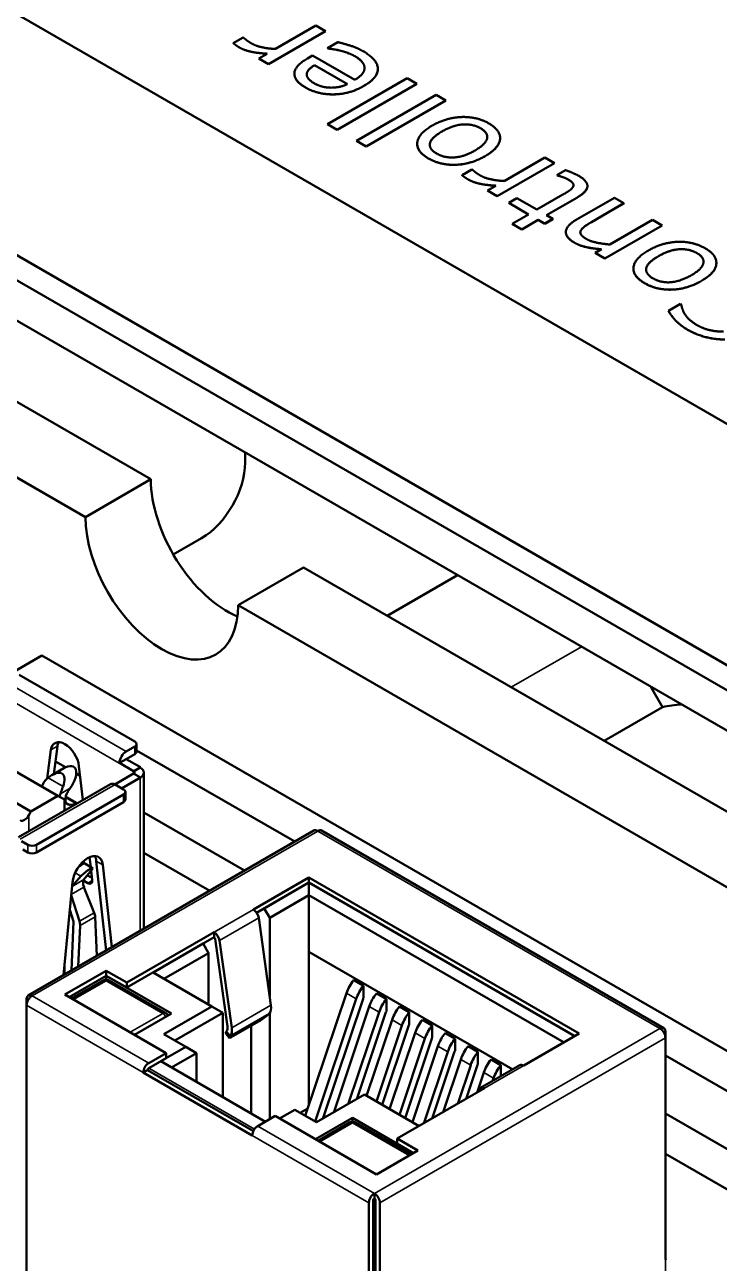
# Model space of a CAD drawing. Header units: millimetres. Extents: x 3100 to 5091, y 868 to 1900.
# Drawn here: x 3967.34 to 3989.86, y 1631.9 to 1672.08 of the extents above; entities that cross this region are included whole.
import ezdxf

# ---------------------------------------------------------------- set-up
doc = ezdxf.new("R2010")
doc.units = ezdxf.units.MM
doc.header["$LTSCALE"] = 1.8
doc.layers.add('외형선(ISO)', color=7, linetype='Continuous', lineweight=50)
doc.layers.add('좁은 외형선(ISO)', color=7, linetype='Continuous', lineweight=35)

msp = doc.modelspace()

# ---------------------------------------------------------------- linework, layer by layer
at = {"layer": '외형선(ISO)'}
for p, q in [((4018.319, 1642.848), (3956.094, 1678.774)), ((3947.902, 1674.861), (4011.541, 1638.118)), ((3949.316, 1674.861), (4011.541, 1638.935)), ((4011.541, 1638.935), (3949.316, 1674.861)), ((4010.41, 1637.465), (3949.033, 1672.901)), ((3976.786, 1672.058), (3975.469, 1671.298)), ((3977.099, 1671.877), (3976.786, 1672.058)), ((3974.425, 1671.672), (3974.103, 1671.487)), ((3974.441, 1671.663), (3974.425, 1671.672)), ((3975.243, 1670.805), (3977.099, 1671.877)), ((3977.099, 1671.876), (3975.243, 1670.805)), ((3977.099, 1671.876), (3977.099, 1671.877)), ((3977.495, 1671.518), (3977.154, 1671.321)), ((3974.103, 1671.486), (3974.103, 1671.487)), ((3975.204, 1671.145), (3974.93, 1670.986)), ((3977.154, 1671.321), (3977.17, 1671.312)), ((3977.154, 1671.32), (3977.154, 1671.321)), ((3977.17, 1671.311), (3977.154, 1671.32)), ((3977.17, 1671.311), (3977.17, 1671.312)), ((3974.93, 1670.986), (3975.243, 1670.805)), ((3974.93, 1670.985), (3974.93, 1670.986)), ((3975.243, 1670.805), (3974.93, 1670.985)), ((3975.243, 1670.805), (3975.243, 1670.805)), ((3976.675, 1671.086), (3976.506, 1670.988)), ((3978.045, 1670.296), (3976.675, 1671.086)), ((3976.742, 1670.773), (3977.807, 1670.158)), ((3976.742, 1670.772), (3976.742, 1670.773)), ((3977.806, 1670.158), (3976.742, 1670.772)), ((3976.086, 1670.491), (3976.086, 1670.492)), ((3979.746, 1670.349), (3977.16, 1668.856)), ((3978.358, 1670.7), (3978.358, 1670.7)), ((3978.792, 1670.648), (3978.792, 1670.649)), ((3980.059, 1670.168), (3979.746, 1670.349)), ((3980.059, 1670.168), (3977.473, 1668.675)), ((3977.473, 1668.675), (3980.059, 1670.168)), ((3980.059, 1670.168), (3980.059, 1670.168)), ((3980.682, 1669.809), (3978.096, 1668.316)), ((3980.995, 1669.628), (3978.409, 1668.135)), ((3978.409, 1668.135), (3980.995, 1669.628)), ((3980.995, 1669.628), (3980.682, 1669.809)), ((3980.995, 1669.628), (3980.995, 1669.628)), ((3977.16, 1668.856), (3977.473, 1668.675)), ((3977.16, 1668.855), (3977.16, 1668.856)), ((3977.473, 1668.675), (3977.16, 1668.855)), ((3977.473, 1668.675), (3977.473, 1668.675)), ((3978.096, 1668.316), (3978.409, 1668.135)), ((3978.096, 1668.315), (3978.096, 1668.316)), ((3978.409, 1668.135), (3978.096, 1668.315)), ((3982.756, 1668.41), (3982.756, 1668.41)), ((3978.409, 1668.135), (3978.409, 1668.135)), ((3980.067, 1668.221), (3980.067, 1668.221)), ((3982.661, 1666.522), (3984.518, 1667.594)), ((3984.518, 1667.593), (3982.661, 1666.521)), ((3984.205, 1667.775), (3982.888, 1667.014)), ((3984.518, 1667.594), (3984.205, 1667.775)), ((3984.518, 1667.593), (3984.518, 1667.594)), ((3981.843, 1667.389), (3981.522, 1667.203)), ((3981.522, 1667.203), (3981.522, 1667.203)), ((3981.859, 1667.38), (3981.843, 1667.389)), ((3984.88, 1667.367), (3984.599, 1667.205)), ((3984.599, 1667.205), (3984.615, 1667.195)), ((3984.599, 1667.204), (3984.599, 1667.205)), ((3984.615, 1667.194), (3984.599, 1667.204)), ((3984.615, 1667.194), (3984.615, 1667.195)), ((3982.623, 1666.862), (3982.348, 1666.703)), ((3982.348, 1666.703), (3982.661, 1666.522)), ((3982.348, 1666.702), (3982.348, 1666.703)), ((3982.661, 1666.521), (3982.348, 1666.702)), ((3985.588, 1666.848), (3985.588, 1666.848)), ((3982.661, 1666.521), (3982.661, 1666.522)), ((3983.302, 1666.456), (3983.039, 1666.304)), ((3983.039, 1666.304), (3983.682, 1665.933)), ((3983.039, 1666.303), (3983.039, 1666.304)), ((3983.681, 1665.933), (3983.039, 1666.303)), ((3983.944, 1666.085), (3983.302, 1666.456)), ((3984.791, 1666.574), (3983.944, 1666.085)), ((3984.257, 1665.904), (3985.245, 1666.474)), ((3985.245, 1666.474), (3984.258, 1665.904)), ((3986.462, 1666.472), (3985.255, 1665.776)), ((3985.716, 1665.68), (3986.775, 1666.291)), ((3986.775, 1666.29), (3985.716, 1665.679)), ((3986.775, 1666.291), (3986.462, 1666.472)), ((3986.775, 1666.29), (3986.775, 1666.291)), ((3983.682, 1665.933), (3983.148, 1665.625)), ((3984.468, 1665.783), (3984.257, 1665.904)), ((3983.148, 1665.625), (3983.461, 1665.444)), ((3983.148, 1665.624), (3983.148, 1665.625)), ((3983.461, 1665.444), (3983.148, 1665.624)), ((3983.995, 1665.752), (3983.461, 1665.444)), ((3983.461, 1665.444), (3983.995, 1665.752)), ((3984.205, 1665.63), (3983.995, 1665.752)), ((3983.995, 1665.752), (3984.205, 1665.631)), ((3983.995, 1665.752), (3983.995, 1665.752)), ((3984.205, 1665.631), (3984.468, 1665.783)), ((3984.468, 1665.782), (3984.205, 1665.63)), ((3984.205, 1665.63), (3984.205, 1665.631)), ((3984.468, 1665.782), (3984.468, 1665.783)), ((3986.157, 1664.504), (3988.013, 1665.576)), ((3988.013, 1665.575), (3986.157, 1664.503)), ((3987.7, 1665.757), (3986.312, 1664.956)), ((3988.013, 1665.576), (3987.7, 1665.757)), ((3988.013, 1665.575), (3988.013, 1665.576)), ((3983.461, 1665.444), (3983.461, 1665.444)), ((3984.889, 1665.355), (3984.889, 1665.355)), ((3985.369, 1665.399), (3985.369, 1665.4)), ((3986.049, 1664.804), (3985.843, 1664.685)), ((3985.843, 1664.685), (3986.157, 1664.504)), ((3985.843, 1664.684), (3985.843, 1664.685)), ((3986.157, 1664.503), (3985.843, 1664.684)), ((3986.157, 1664.503), (3986.157, 1664.504)), ((3989.771, 1664.36), (3989.771, 1664.361)), ((3987.082, 1664.171), (3987.082, 1664.172)), ((3988.609, 1663.025), (3988.219, 1662.8)), ((3988.219, 1662.799), (3988.219, 1662.8)), ((3988.633, 1663.011), (3988.609, 1663.025)), ((3966.128, 1660.399), (3971.431, 1657.337)), ((3969.31, 1656.112), (3964.007, 1659.174)), ((3974.489, 1658.204), (3974.489, 1657.878)), ((3969.31, 1656.112), (3971.431, 1657.337)), ((3972.157, 1654.898), (3973.075, 1655.428)), ((3974.26, 1653.255), (3976.381, 1654.479)), ((3976.381, 1654.479), (4002.261, 1639.537)), ((3979.099, 1652.91), (3981.378, 1654.227)), ((4000.14, 1638.313), (3974.26, 1653.255)), ((3968.419, 1647.065), (3960.57, 1651.597)), ((3967.896, 1651.622), (3966.984, 1651.095)), ((3997.311, 1634.638), (3967.896, 1651.622)), ((3959.693, 1651.091), (3967.542, 1646.559)), ((3970.908, 1648.829), (3967.161, 1650.992)), ((3988.028, 1649.947), (3987.647, 1650.607)), ((3986.13, 1648.851), (3988.028, 1649.947)), ((3968.281, 1647.774), (3968.402, 1648.678)), ((3970.632, 1648.507), (3970.908, 1648.666)), ((3970.967, 1648.747), (3970.967, 1648.503)), ((3968.066, 1647.627), (3968.19, 1648.555)), ((3970.413, 1648.135), (3970.632, 1648.262)), ((3970.632, 1648.262), (3970.908, 1648.421)), ((3970.632, 1648.262), (3971.092, 1647.996)), ((3976.096, 1645.581), (3970.967, 1648.542)), ((3968.605, 1647.961), (3968.224, 1647.741)), ((3968.336, 1648.183), (3968.666, 1647.993)), ((3969.1, 1648.03), (3969.228, 1646.935)), ((3970.413, 1648.135), (3970.873, 1647.87)), ((3971.092, 1647.996), (3970.873, 1647.87)), ((3971.085, 1647.984), (3970.873, 1647.862)), ((3971.202, 1647.821), (3971.202, 1642.756)), ((3967.14, 1645.729), (3970.117, 1647.448)), ((3969.013, 1647.792), (3969.136, 1647.721)), ((3970.873, 1647.788), (3970.265, 1647.437)), ((3970.547, 1647.274), (3970.272, 1647.433)), ((3971.092, 1647.662), (3970.484, 1647.31)), ((3970.873, 1647.788), (3971.092, 1647.662)), ((3967.542, 1646.559), (3968.419, 1647.065)), ((3967.719, 1645.477), (3970.547, 1647.11)), ((3968.631, 1646.943), (3968.419, 1647.065)), ((3968.667, 1647.043), (3969.041, 1646.827)), ((3968.813, 1647.312), (3968.743, 1647.213)), ((3970.606, 1647.192), (3970.606, 1646.947)), ((3967.719, 1645.232), (3970.547, 1646.865)), ((3968.631, 1646.943), (3968.631, 1646.591)), ((3968.808, 1646.778), (3968.993, 1646.8)), ((3967.542, 1646.559), (3967.471, 1646.437)), ((3971.202, 1646.528), (3974.469, 1644.642)), ((3967.453, 1640.591), (3976.716, 1645.939)), ((3976.966, 1645.939), (3988.067, 1639.529)), ((3967.233, 1645.595), (3967.436, 1645.477)), ((3967.279, 1645.323), (3967.436, 1645.232)), ((3969.443, 1645.08), (3969.48, 1644.761)), ((3973.338, 1643.989), (3971.202, 1645.222)), ((3969.262, 1644.963), (3969.266, 1644.871)), ((3969.518, 1644.664), (3969.262, 1644.349)), ((3969.289, 1644.871), (3969.543, 1644.725)), ((3969.495, 1644.636), (3969.529, 1644.341)), ((3969.978, 1642.049), (3969.66, 1644.951)), ((3970.165, 1642.157), (3969.872, 1644.828)), ((3968.889, 1644.261), (3968.597, 1641.251)), ((3968.877, 1644.134), (3969.163, 1644.459)), ((3969.389, 1644.235), (3969.245, 1644.319)), ((3969.522, 1644.404), (3969.375, 1644.488)), ((3976.558, 1644.416), (3974.755, 1643.375)), ((3976.558, 1644.253), (3974.861, 1643.273)), ((3975.108, 1643.416), (3976.558, 1644.253)), ((3985.326, 1639.354), (3976.558, 1644.416)), ((3976.558, 1644.416), (3976.558, 1644.253)), ((3985.185, 1639.272), (3976.558, 1644.253)), ((3976.558, 1644.253), (3985.185, 1639.272)), ((3976.558, 1643.844), (3976.558, 1644.253)), ((3969.116, 1642.997), (3968.848, 1643.841)), ((3969.262, 1644.106), (3969.596, 1643.274)), ((3976.558, 1643.844), (3975.285, 1643.11)), ((3984.831, 1639.068), (3976.558, 1643.844)), ((3976.558, 1643.844), (3976.558, 1642.007)), ((3975.285, 1643.11), (3975.108, 1643.416)), ((3968.922, 1642.989), (3968.802, 1643.369)), ((3968.855, 1641.4), (3968.923, 1642.985)), ((3969.626, 1643.146), (3969.684, 1641.879)), ((3974.929, 1643.106), (3975.327, 1640.271)), ((3975.285, 1640.567), (3975.285, 1643.11)), ((3969.078, 1641.529), (3969.135, 1642.862)), ((3973.482, 1642.64), (3970.653, 1641.007)), ((3973.482, 1642.477), (3973.482, 1642.64)), ((3973.482, 1642.477), (3970.653, 1640.844)), ((3971.502, 1641.334), (3973.128, 1642.273)), ((3973.128, 1642.273), (3973.305, 1641.966)), ((3973.517, 1642.423), (3973.915, 1639.588)), ((3973.656, 1642.371), (3974.054, 1639.536)), ((3973.305, 1641.966), (3971.856, 1641.13)), ((3973.305, 1641.966), (3973.305, 1640.293)), ((3976.558, 1642.007), (3976.558, 1637.04)), ((3983.167, 1638.192), (3976.558, 1642.007)), ((3976.558, 1642.007), (3983.167, 1638.192)), ((3968.631, 1641.607), (3968.631, 1641.271)), ((3968.638, 1640.619), (3969.982, 1641.395)), ((3969.982, 1641.395), (3970.653, 1641.007)), ((3969.982, 1641.395), (3969.982, 1641.232)), ((3968.78, 1640.538), (3969.982, 1641.232)), ((3969.982, 1641.232), (3968.78, 1640.538)), ((3968.862, 1640.49), (3969.882, 1641.078)), ((3969.982, 1641.232), (3970.653, 1640.844)), ((3972.103, 1640.007), (3969.982, 1641.232)), ((3969.982, 1641.105), (3969.982, 1641.232)), ((3970.082, 1641.078), (3971.92, 1640.017)), ((3970.653, 1641.007), (3970.653, 1640.844)), ((3973.411, 1640.231), (3971.502, 1641.334)), ((3978.326, 1640.903), (3978.007, 1641.086)), ((3971.926, 1638.721), (3968.638, 1640.619)), ((3977.772, 1640.661), (3976.439, 1636.687)), ((3978.326, 1640.516), (3978.326, 1640.903)), ((3979.068, 1640.474), (3978.75, 1640.658)), ((3967.401, 1640.272), (3967.401, 1640.476)), ((3967.401, 1640.272), (3967.401, 1631.512)), ((3971.856, 1639.333), (3973.411, 1640.231)), ((3973.765, 1640.027), (3973.411, 1640.231)), ((3978.09, 1640.478), (3976.758, 1636.503)), ((3978.313, 1640.483), (3977.009, 1636.593)), ((3978.515, 1640.233), (3977.363, 1636.797)), ((3979.068, 1640.088), (3979.068, 1640.474)), ((3979.811, 1640.045), (3979.492, 1640.229)), ((3970.901, 1639.313), (3972.103, 1640.007)), ((3973.765, 1640.027), (3972.209, 1639.129)), ((3973.765, 1640.027), (3973.765, 1637.292)), ((3975.285, 1636.578), (3975.285, 1640.021)), ((3978.833, 1640.049), (3977.834, 1637.069)), ((3979.056, 1640.054), (3978.108, 1637.228)), ((3979.257, 1639.804), (3978.429, 1637.334)), ((3979.811, 1639.659), (3979.811, 1640.045)), ((3980.553, 1639.617), (3980.235, 1639.8)), ((3973.856, 1639.381), (3973.972, 1639.221)), ((3974.094, 1639.266), (3974.942, 1639.756)), ((3974.684, 1636.761), (3974.684, 1639.607)), ((3979.575, 1639.62), (3978.747, 1637.151)), ((3979.798, 1639.625), (3978.933, 1637.044)), ((3979.999, 1639.375), (3979.171, 1636.906)), ((3980.553, 1639.23), (3980.553, 1639.617)), ((3980.977, 1639.372), (3981.295, 1639.188)), ((3988.119, 1639.211), (3988.119, 1639.415)), ((3972.563, 1638.925), (3971.856, 1639.333)), ((3980.318, 1639.192), (3979.49, 1636.722)), ((3980.541, 1639.197), (3979.675, 1636.615)), ((3981.295, 1639.188), (3981.295, 1638.802)), ((3983.523, 1638.313), (3985.326, 1639.354)), ((3988.119, 1632.026), (3988.119, 1639.211)), ((3971.926, 1638.721), (3971.361, 1638.394)), ((3971.749, 1638.456), (3972.563, 1638.925)), ((3971.926, 1638.721), (3971.926, 1638.558)), ((3972.916, 1638.721), (3972.103, 1638.251)), ((3972.563, 1638.925), (3972.916, 1638.721)), ((3972.916, 1638.721), (3972.916, 1637.782)), ((3979.914, 1636.477), (3980.742, 1638.947)), ((3980.282, 1636.441), (3981.06, 1638.763)), ((3980.556, 1636.6), (3981.283, 1638.768)), ((3981.72, 1638.943), (3982.038, 1638.759)), ((3982.038, 1638.759), (3982.038, 1638.373)), ((3996.18, 1633.985), (3988.119, 1638.639)), ((3971.325, 1638.17), (3971.184, 1638.088)), ((3971.325, 1638.17), (3974.755, 1636.19)), ((3971.926, 1638.558), (3971.361, 1638.231)), ((3975.144, 1636.496), (3971.749, 1638.456)), ((3980.91, 1636.804), (3981.484, 1638.518)), ((3981.381, 1637.076), (3981.803, 1638.334)), ((3981.655, 1637.234), (3982.026, 1638.339)), ((3982.125, 1637.59), (3983.398, 1638.325)), ((3982.462, 1638.514), (3982.78, 1638.331)), ((3982.78, 1638.331), (3982.78, 1637.969)), ((3971.184, 1638.088), (3974.719, 1636.047)), ((3982.009, 1637.438), (3982.227, 1638.089)), ((3982.515, 1637.815), (3982.545, 1637.906)), ((3978.361, 1637.374), (3976.805, 1636.476)), ((3980.129, 1636.353), (3978.361, 1637.374)), ((3979.422, 1635.945), (3982.25, 1637.578)), ((3982.07, 1637.474), (3982.076, 1637.51)), ((3974.896, 1636.353), (3975.462, 1636.68)), ((3975.462, 1636.68), (3978.75, 1634.781)), ((3976.098, 1636.884), (3975.603, 1636.598)), ((3976.805, 1636.476), (3976.098, 1636.884)), ((3976.275, 1636.782), (3976.518, 1636.922)), ((3976.77, 1635.924), (3977.972, 1636.618)), ((3977.035, 1636.67), (3977.088, 1636.639)), ((3977.972, 1636.618), (3979.952, 1635.475)), ((3977.972, 1636.492), (3977.972, 1636.618)), ((3988.119, 1636.761), (4009.544, 1624.391)), ((3976.853, 1635.877), (3977.872, 1636.465)), ((3978.072, 1636.465), (3979.869, 1635.427)), ((3979.422, 1635.945), (3979.422, 1635.782)), ((3980.093, 1635.557), (3979.422, 1635.945)), ((3979.952, 1635.475), (3979.422, 1635.782)), ((3978.75, 1634.781), (3980.093, 1635.557)), ((3994.241, 1631.921), (3988.119, 1635.455)), ((3978.679, 1634.006), (3978.679, 1634.169)), ((3978.502, 1633.863), (3978.502, 1625.102)), ((3978.644, 1633.944), (3978.644, 1625.184)), ((3978.714, 1633.944), (3978.714, 1625.167)), ((3978.856, 1633.863), (3978.856, 1625.085))]:
    msp.add_line(p, q, dxfattribs=at)
for centre, start, end in [((3969.982, 1640.905), 60, 120), ((3971.82, 1639.844), 30, 60), ((3977.972, 1636.292), 60, 120)]:
    msp.add_arc(centre, 0.2, start, end, dxfattribs=at)
for centre, major_axis, ratio, start_param, end_param in [((3973.075, 1657.061), (-1, -1.732), 0.57735, 0.785398, 2.356194), ((3973.906, 1655.909), (1.75, -3.031), 0.57735, 3.927277, 5.632048), ((3971.785, 1654.684), (1.75, -3.031), 0.57735, 3.927277, 7.068298), ((3995.826, 1631.822), (-10, 17.321), 0.57735, 6.030961, 6.08183), ((3968.645, 1648.217), (-0.325, 0.563), 0.57735, 4.069961, 6.925613), ((3968.857, 1648.339), (-0.325, 0.563), 0.57735, 0.332447, 0.642428), ((3970.767, 1648.747), (0.2, 0), 0.57735, 5.497787, 7.068583), ((3970.632, 1648.253), (-0.155, -0.268), 0.57735, 3.926991, 5.465523), ((3970.767, 1648.503), (0.2, 0), 0.57735, 5.497787, 6.283185), ((3968.125, 1647.222), (-0.44, -0.558), 0.455911, 2.170957, 4.243757), ((3968.506, 1647.442), (-0.44, -0.558), 0.455911, 1.693463, 3.992755), ((3971.092, 1647.988), (-0.155, -0.268), 0.57735, 5.465523, 5.497787), ((3970.802, 1647.821), (0.1, 0), 0.57735, 5.597955, 7.068583), ((3971.092, 1647.988), (0.005, 0.00866), 0.57735, 0.785398, 2.356194), ((3970.802, 1647.821), (0.4, 0), 0.57735, 5.52279, 7.068583), ((3968.285, 1647.408), (0.33, 0.514), 0.543627, 1.81833, 1.98218), ((3970.272, 1647.18), (-0.155, 0.268), 0.57735, 5.497787, 6.283185), ((3968.876, 1647.067), (0.277, 0.544), 0.609189, 1.76106, 1.924911), ((3968.876, 1647.067), (0.141, 0.276), 0.609189, 1.344078, 3.525389), ((3970.406, 1647.192), (0.2, 0), 0.57735, 5.497787, 7.068583), ((3970.406, 1646.947), (0.2, 0), 0.57735, 5.497787, 6.283185), ((3967.33, 1646.518), (0.141, 0.245), 0.57735, 3.141593, 4.712389), ((3976.841, 1645.722), (-0.125, 0.217), 0.57735, 5.497787, 6.283185), ((3976.841, 1645.722), (0.125, 0.217), 0.57735, 0, 0.785398), ((3967.578, 1645.559), (0.2, 0), 0.57735, 3.926991, 5.497787), ((3967.578, 1645.314), (0.2, 0), 0.57735, 3.926991, 5.497787), ((3969.381, 1644.477), (0.35, 0.606), 0.57735, 5.616182, 8.520985), ((3969.169, 1644.6), (0.35, 0.606), 0.57735, 5.616182, 5.975298), ((3969.081, 1644.701), (-0.211, -0.168), 0.172363, 3.209179, 4.567396), ((3969.335, 1644.554), (-0.211, -0.168), 0.172363, 2.474771, 5.514385), ((3969.452, 1644.108), (0.166, -0.262), 0.547208, 3.322697, 4.384153), ((3969.389, 1644.399), (0.1, -0.173), 0.57735, 5.497787, 7.211554), ((3968.916, 1642.989), (0.00459, -0.00889), 0.605982, 0.813629, 1.293814), ((3968.916, 1642.989), (0.142, -0.276), 0.605982, 0.813629, 1.293814), ((3969.407, 1643.272), (0.166, -0.262), 0.547208, 0.762376, 1.24256), ((3974.755, 1643.171), (0.125, -0.217), 0.57735, 0.959931, 2.356194), ((3973.482, 1642.436), (0.125, -0.217), 0.57735, 0.959931, 2.356194), ((3973.482, 1642.436), (0.025, -0.0433), 0.57735, 0.959931, 2.356194), ((3978.286, 1640.673), (-0.403, -0.698), 0.57735, 4.437552, 5.050147), ((3967.578, 1640.374), (-0.125, 0.217), 0.57735, 5.497787, 7.068583), ((3967.578, 1640.374), (0.125, 0.217), 0.57735, 0.785398, 2.356194), ((3978.604, 1640.489), (-0.403, -0.698), 0.57735, 4.437552, 5.050147), ((3979.028, 1640.244), (-0.403, -0.698), 0.57735, 4.437552, 5.050147), ((3974.978, 1640.401), (0.25, -0.433), 0.57735, 0.214544, 0.959931), ((3978.604, 1640.489), (-0.228, -0.395), 0.57735, 4.969489, 5.050147), ((3979.347, 1640.061), (-0.403, -0.698), 0.57735, 4.437552, 5.050147), ((3979.771, 1639.816), (-0.403, -0.698), 0.57735, 4.437552, 5.050147), ((3975.064, 1639.886), (0.243, 0.176), 0.141783, 4.089674, 5.593755), ((3975.056, 1640.021), (-0.239, -0.044), 0.453191, 2.569829, 2.650251), ((3979.347, 1640.061), (-0.228, -0.395), 0.57735, 4.969489, 5.050147), ((3980.089, 1639.632), (-0.403, -0.698), 0.57735, 4.437552, 5.050147), ((3980.513, 1639.387), (-0.403, -0.698), 0.57735, 4.437552, 5.050147), ((3974.1, 1639.557), (-0.243, -0.176), 0.141783, 5.727187, 6.283185), ((3973.893, 1639.521), (-0.044, -0.112), 0.295402, 0.68553, 0.818865), ((3973.706, 1639.666), (0.15, -0.26), 0.57735, 0.241249, 0.959931), ((3973.706, 1639.666), (0.25, -0.433), 0.57735, 0.214544, 0.959931), ((3980.089, 1639.632), (-0.228, -0.395), 0.57735, 4.969489, 5.050147), ((3980.832, 1639.203), (-0.403, -0.698), 0.57735, 4.437552, 5.050147), ((3981.256, 1638.958), (0.403, 0.698), 0.57735, 1.295959, 1.908555), ((3987.942, 1639.313), (0.125, 0.217), 0.57735, 5.497787, 7.068583), ((3987.942, 1639.313), (0.125, -0.217), 0.57735, 0.785398, 2.356194), ((3974.215, 1639.396), (-0.243, -0.176), 0.141783, 5.727187, 7.231267), ((3974.075, 1639.455), (-0.115, -0.214), 0.149095, 0.569682, 0.650105), ((3980.832, 1639.203), (-0.228, -0.395), 0.57735, 4.969489, 5.050147), ((3981.574, 1638.775), (0.403, 0.698), 0.57735, 1.295959, 1.908555), ((3981.574, 1638.775), (0.228, 0.395), 0.57735, 1.827896, 1.908555), ((3981.998, 1638.53), (0.403, 0.698), 0.57735, 1.295959, 1.908555), ((3982.316, 1638.346), (0.403, 0.698), 0.57735, 1.295959, 1.908555), ((3971.361, 1638.19), (0.125, 0.217), 0.57735, 0.785398, 2.356194), ((3971.361, 1638.19), (0.025, 0.0433), 0.57735, 0.785398, 2.356194), ((3982.316, 1638.346), (0.228, 0.395), 0.57735, 1.827896, 1.908555), ((3982.741, 1638.101), (0.403, 0.698), 0.57735, 1.295959, 1.908555), ((3983.059, 1637.917), (0.403, 0.698), 0.57735, 1.295959, 1.908555), ((3983.523, 1638.109), (-0.125, 0.217), 0.57735, 5.497787, 6.283185), ((3982.25, 1637.374), (-0.125, 0.217), 0.57735, 5.497787, 6.894051), ((3974.896, 1636.149), (-0.125, -0.217), 0.57735, 3.926991, 5.497787), ((3978.679, 1633.965), (0.125, 0.217), 0.57735, 0.785398, 2.356194), ((3978.679, 1633.965), (-0.125, 0.217), 0.57735, 3.926991, 5.497787), ((3978.679, 1633.965), (-0.025, -0.0433), 0.57735, 3.926991, 5.497787), ((3978.679, 1633.965), (-0.025, 0.0433), 0.57735, 3.926991, 5.497787), ((3987.942, 1632.128), (0.25, 0), 0.57735, 5.497787, 5.699145)]:
    msp.add_ellipse(centre, major_axis=major_axis, ratio=ratio, start_param=start_param, end_param=end_param, dxfattribs=at)
for points in [[(3974.699, 1671.476), (3974.61, 1671.527), (3974.495, 1671.612), (3974.441, 1671.663)], [(3978.32, 1671.222), (3978.138, 1671.327), (3977.72, 1671.466), (3977.495, 1671.518)], [(3974.103, 1671.487), (3974.164, 1671.438), (3974.229, 1671.391), (3974.311, 1671.343)], [(3974.311, 1671.342), (3974.229, 1671.39), (3974.164, 1671.437), (3974.103, 1671.486)], [(3974.311, 1671.343), (3974.459, 1671.258), (3974.869, 1671.166), (3975.204, 1671.145)], [(3975.469, 1671.298), (3975.241, 1671.31), (3974.845, 1671.392), (3974.699, 1671.476)], [(3977.17, 1671.312), (3977.326, 1671.306), (3977.861, 1671.172), (3978.051, 1671.062)], [(3978.051, 1671.061), (3977.861, 1671.171), (3977.326, 1671.305), (3977.17, 1671.311)], [(3978.34, 1670.1), (3978.801, 1670.366), (3978.782, 1670.955), (3978.32, 1671.222)], [(3976.506, 1670.988), (3976.101, 1670.755), (3976.071, 1670.266), (3976.447, 1670.049)], [(3976.722, 1670.189), (3976.473, 1670.333), (3976.497, 1670.629), (3976.742, 1670.773)], [(3978.051, 1671.062), (3978.195, 1670.979), (3978.352, 1670.795), (3978.358, 1670.7)], [(3978.358, 1670.7), (3978.352, 1670.794), (3978.195, 1670.978), (3978.051, 1671.061)], [(3976.447, 1670.049), (3976.086, 1670.257), (3976.086, 1670.491)], [(3978.358, 1670.7), (3978.368, 1670.601), (3978.217, 1670.395), (3978.045, 1670.296)], [(3978.792, 1670.648), (3978.792, 1670.36), (3978.34, 1670.099)], [(3978.359, 1670.677), (3978.359, 1670.688), (3978.358, 1670.7)], [(3976.447, 1670.049), (3976.853, 1669.815), (3977.885, 1669.837), (3978.34, 1670.1)], [(3978.34, 1670.099), (3977.885, 1669.836), (3976.853, 1669.814), (3976.447, 1670.049)], [(3977.807, 1670.158), (3977.566, 1670.042), (3976.974, 1670.044), (3976.722, 1670.189)], [(3980.554, 1668.812), (3980.1, 1668.549), (3980.039, 1667.976), (3980.429, 1667.75)], [(3982.391, 1668.883), (3982.001, 1669.108), (3981.009, 1669.074), (3980.554, 1668.812)], [(3982.122, 1668.727), (3981.873, 1668.871), (3981.231, 1668.829), (3980.877, 1668.624)], [(3980.877, 1668.625), (3981.231, 1668.829), (3981.873, 1668.871), (3982.122, 1668.728)], [(3982.122, 1668.728), (3982.375, 1668.582), (3982.296, 1668.21), (3981.946, 1668.008)], [(3982.34, 1668.445), (3982.34, 1668.601), (3982.122, 1668.727)], [(3982.269, 1667.822), (3982.724, 1668.084), (3982.785, 1668.656), (3982.391, 1668.883)], [(3980.698, 1667.906), (3980.447, 1668.05), (3980.516, 1668.416), (3980.877, 1668.625)], [(3980.429, 1667.75), (3980.067, 1667.959), (3980.067, 1668.221)], [(3981.946, 1668.008), (3981.585, 1667.799), (3980.952, 1667.759), (3980.698, 1667.906)], [(3980.429, 1667.75), (3980.823, 1667.523), (3981.815, 1667.559), (3982.269, 1667.822)], [(3982.269, 1667.821), (3981.815, 1667.558), (3980.823, 1667.522), (3980.429, 1667.75)], [(3981.73, 1667.059), (3981.647, 1667.107), (3981.583, 1667.154), (3981.522, 1667.203)], [(3981.522, 1667.203), (3981.583, 1667.154), (3981.647, 1667.108), (3981.73, 1667.06)], [(3982.118, 1667.193), (3982.029, 1667.244), (3981.914, 1667.329), (3981.859, 1667.38)], [(3982.888, 1667.014), (3982.659, 1667.027), (3982.263, 1667.109), (3982.118, 1667.193)], [(3984.615, 1667.195), (3984.666, 1667.182), (3984.878, 1667.114), (3984.954, 1667.069)], [(3984.954, 1667.068), (3984.878, 1667.113), (3984.666, 1667.182), (3984.615, 1667.194)], [(3985.308, 1667.18), (3985.227, 1667.227), (3984.991, 1667.328), (3984.88, 1667.367)], [(3985.245, 1666.474), (3985.583, 1666.669), (3985.593, 1667.016), (3985.308, 1667.18)], [(3981.73, 1667.06), (3981.878, 1666.975), (3982.288, 1666.883), (3982.623, 1666.862)], [(3985.122, 1666.825), (3985.088, 1666.761), (3984.938, 1666.659), (3984.791, 1666.574)], [(3984.954, 1667.069), (3985.086, 1666.993), (3985.152, 1666.885), (3985.122, 1666.825)], [(3985.255, 1665.776), (3984.914, 1665.579), (3984.868, 1665.188), (3985.169, 1665.014)], [(3985.369, 1665.4), (3985.395, 1665.46), (3985.589, 1665.607), (3985.716, 1665.68)], [(3985.716, 1665.679), (3985.589, 1665.606), (3985.395, 1665.459), (3985.369, 1665.399)], [(3985.169, 1665.013), (3984.889, 1665.175), (3984.889, 1665.355)], [(3985.554, 1665.134), (3985.429, 1665.206), (3985.342, 1665.336), (3985.369, 1665.4)], [(3985.369, 1665.399), (3985.359, 1665.375), (3985.359, 1665.351)], [(3986.312, 1664.956), (3986.088, 1664.973), (3985.682, 1665.061), (3985.554, 1665.134)], [(3985.169, 1665.014), (3985.332, 1664.92), (3985.781, 1664.817), (3986.049, 1664.804)], [(3987.569, 1664.762), (3987.114, 1664.5), (3987.054, 1663.926), (3987.443, 1663.701)], [(3989.405, 1664.833), (3989.015, 1665.058), (3988.023, 1665.025), (3987.569, 1664.762)], [(3987.892, 1664.575), (3988.246, 1664.78), (3988.888, 1664.822), (3989.136, 1664.678)], [(3989.136, 1664.677), (3988.888, 1664.821), (3988.246, 1664.779), (3987.892, 1664.575)], [(3989.284, 1663.772), (3989.739, 1664.034), (3989.799, 1664.606), (3989.405, 1664.833)], [(3987.712, 1663.856), (3987.462, 1664), (3987.53, 1664.367), (3987.892, 1664.575)], [(3989.136, 1664.678), (3989.389, 1664.532), (3989.31, 1664.16), (3988.961, 1663.958)], [(3989.355, 1664.395), (3989.355, 1664.551), (3989.136, 1664.677)], [(3987.443, 1663.7), (3987.082, 1663.909), (3987.082, 1664.171)], [(3988.961, 1663.958), (3988.599, 1663.75), (3987.967, 1663.709), (3987.712, 1663.856)], [(3987.443, 1663.701), (3987.837, 1663.473), (3988.829, 1663.509), (3989.284, 1663.772)], [(3989.284, 1663.771), (3988.829, 1663.509), (3987.837, 1663.472), (3987.443, 1663.7)], [(3988.219, 1662.8), (3988.34, 1662.59), (3988.642, 1662.304), (3988.839, 1662.19)], [(3988.839, 1662.189), (3988.642, 1662.304), (3988.34, 1662.589), (3988.219, 1662.799)], [(3989.143, 1662.339), (3988.914, 1662.471), (3988.668, 1662.793), (3988.633, 1663.011)], [(3989.999, 1662.132), (3989.753, 1662.127), (3989.33, 1662.231), (3989.143, 1662.339)], [(3988.839, 1662.19), (3989.112, 1662.033), (3989.73, 1661.872), (3990.05, 1661.874)], [(3990.05, 1661.873), (3989.73, 1661.871), (3989.112, 1662.032), (3988.839, 1662.189)]]:
    msp.add_open_spline(points, degree=2, dxfattribs=at)
for points, degree, knots in [([(3975.203, 1671.144), (3974.869, 1671.165), (3974.459, 1671.257), (3974.311, 1671.342)], 2, [0.001903, 0.001903, 0.001903, 1, 2, 2, 2]), ([(3976.742, 1670.772), (3976.497, 1670.628), (3976.485, 1670.474), (3976.485, 1670.467)], 2, [0, 0, 0, 1, 1.045132, 1.045132, 1.045132]), ([(3980.877, 1668.624), (3980.516, 1668.416), (3980.477, 1668.211), (3980.477, 1668.189)], 2, [0, 0, 0, 1, 1.119424, 1.119424, 1.119424]), ([(3982.756, 1668.41), (3982.756, 1668.389), (3982.724, 1668.083), (3982.269, 1667.821)], 2, [0.928571, 0.928571, 0.928571, 1, 2, 2, 2]), ([(3982.622, 1666.861), (3982.287, 1666.882), (3981.878, 1666.974), (3981.73, 1667.059)], 2, [0.001903, 0.001903, 0.001903, 1, 2, 2, 2]), ([(3985.137, 1666.881), (3985.136, 1666.91), (3985.086, 1666.993), (3984.954, 1667.068)], 2, [0.479772, 0.479772, 0.479772, 1, 2, 2, 2]), ([(3985.588, 1666.848), (3985.588, 1666.845), (3985.583, 1666.668), (3985.245, 1666.474)], 2, [0.982578, 0.982578, 0.982578, 1, 2, 2, 2]), ([(3986.048, 1664.803), (3985.78, 1664.816), (3985.332, 1664.919), (3985.169, 1665.013)], 2, [0.00243, 0.00243, 0.00243, 1, 2, 2, 2]), ([(3987.892, 1664.575), (3987.53, 1664.366), (3987.492, 1664.161), (3987.492, 1664.14)], 2, [0, 0, 0, 1, 1.119424, 1.119424, 1.119424]), ([(3989.771, 1664.36), (3989.771, 1664.34), (3989.739, 1664.033), (3989.284, 1663.771)], 2, [0.928571, 0.928571, 0.928571, 1, 2, 2, 2]), ([(3967.933, 1647.456), (3967.946, 1647.482), (3967.961, 1647.507), (3968.01, 1647.575), (3968.051, 1647.616), (3968.097, 1647.653)], 3, [-0.18800149, -0.18800149, -0.18800149, -0.18800149, -0.17960152, -0.17960152, -0.16254751, -0.16254751, -0.16254751, -0.16254751]), ([(3968.584, 1647.372), (3968.564, 1647.32), (3968.546, 1647.266), (3968.518, 1647.186), (3968.508, 1647.158), (3968.498, 1647.13)], 3, [-0.34125844, -0.34125844, -0.34125844, -0.34125844, -0.32420443, -0.32420443, -0.31580446, -0.31580446, -0.31580446, -0.31580446])]:
    msp.add_open_spline(points, degree=degree, knots=knots, dxfattribs=at)
at = {"layer": '좁은 외형선(ISO)'}
for p, q in [((3974.311, 1671.342), (3974.311, 1671.343)), ((3978.051, 1671.061), (3978.051, 1671.062)), ((3976.447, 1670.049), (3976.447, 1670.049)), ((3978.34, 1670.099), (3978.34, 1670.1)), ((3982.122, 1668.727), (3982.122, 1668.728)), ((3980.877, 1668.624), (3980.877, 1668.625)), ((3980.429, 1667.75), (3980.429, 1667.75)), ((3982.269, 1667.821), (3982.269, 1667.822)), ((3981.73, 1667.059), (3981.73, 1667.06)), ((3984.954, 1667.068), (3984.954, 1667.069)), ((3985.245, 1666.474), (3985.245, 1666.474)), ((3985.716, 1665.679), (3985.716, 1665.68)), ((3985.169, 1665.013), (3985.169, 1665.014)), ((3987.892, 1664.575), (3987.892, 1664.575)), ((3989.136, 1664.677), (3989.136, 1664.678)), ((3987.443, 1663.7), (3987.443, 1663.701)), ((3989.284, 1663.771), (3989.284, 1663.772)), ((3988.839, 1662.189), (3988.839, 1662.19)), ((3983.118, 1650.59), (3985.397, 1651.906)), ((3966.744, 1650.752), (3970.632, 1648.507)), ((3970.873, 1647.862), (3966.525, 1650.372)), ((3968.19, 1648.555), (3968.402, 1648.678)), ((3970.908, 1648.421), (3970.908, 1648.666)), ((3970.873, 1647.862), (3970.873, 1647.788)), ((3970.272, 1647.433), (3967.197, 1645.658)), ((3968.097, 1647.653), (3968.584, 1647.372)), ((3971.085, 1647.657), (3971.085, 1642.688)), ((3968.813, 1647.312), (3968.498, 1647.13)), ((3968.662, 1647.016), (3969.015, 1646.812)), ((3970.547, 1646.865), (3970.547, 1647.11)), ((3968.676, 1646.855), (3968.808, 1646.778)), ((3967.471, 1646.437), (3967.471, 1645.921)), ((3976.841, 1645.926), (3967.578, 1640.578)), ((3976.841, 1645.926), (3987.942, 1639.517)), ((3967.436, 1645.232), (3967.436, 1645.477)), ((3967.719, 1645.477), (3967.719, 1645.232)), ((3969.66, 1644.951), (3969.872, 1644.828)), ((3968.876, 1644.126), (3969.262, 1644.349)), ((3968.974, 1644.568), (3969.163, 1644.459)), ((3969.389, 1644.235), (3969.531, 1644.317)), ((3968.851, 1643.869), (3969.262, 1644.106)), ((3969.116, 1642.997), (3969.596, 1643.274)), ((3969.135, 1642.862), (3969.626, 1643.146)), ((3973.482, 1642.64), (3974.755, 1643.375)), ((3973.656, 1642.371), (3974.929, 1643.106)), ((3969.982, 1641.068), (3968.921, 1640.456)), ((3971.82, 1640.007), (3969.982, 1641.068)), ((3967.578, 1640.578), (3971.361, 1638.394)), ((3977.772, 1640.661), (3978.09, 1640.478)), ((3967.401, 1640.272), (3971.184, 1638.088)), ((3974.054, 1639.536), (3975.327, 1640.271)), ((3978.515, 1640.233), (3978.833, 1640.049)), ((3970.76, 1639.395), (3971.82, 1640.007)), ((3973.996, 1639.265), (3975.268, 1640)), ((3979.257, 1639.804), (3979.575, 1639.62)), ((3973.887, 1639.435), (3974.003, 1639.274)), ((3987.942, 1639.517), (3978.679, 1634.169)), ((3979.999, 1639.375), (3980.318, 1639.192)), ((3988.119, 1639.211), (3978.856, 1633.863)), ((3980.742, 1638.947), (3981.06, 1638.763)), ((3974.755, 1636.19), (3971.325, 1638.17)), ((3971.361, 1638.231), (3974.79, 1636.251)), ((3981.484, 1638.518), (3981.803, 1638.334)), ((3982.25, 1637.578), (3983.523, 1638.313)), ((3982.227, 1638.089), (3982.545, 1637.906)), ((3974.896, 1636.353), (3978.679, 1634.169)), ((3977.972, 1636.455), (3976.911, 1635.843)), ((3979.811, 1635.394), (3977.972, 1636.455)), ((3974.719, 1636.047), (3978.502, 1633.863)), ((3978.644, 1625.184), (3978.644, 1633.944)), ((3978.714, 1633.944), (3978.714, 1625.119)), ((3988.119, 1629.168), (3988.119, 1632.026))]:
    msp.add_line(p, q, dxfattribs=at)
for centre, major_axis, start_param, end_param in [((3969.982, 1640.905), (-0.1, 0.173), 5.497787, 6.283185), ((3969.982, 1640.905), (0.1, 0.173), 0, 0.785398), ((3971.82, 1639.844), (0.1, 0.173), 0, 0.785398), ((3971.82, 1639.844), (0.1, -0.173), 1.570796, 2.356194), ((3977.972, 1636.292), (-0.1, 0.173), 5.497787, 6.283185), ((3977.972, 1636.292), (0.1, 0.173), 0, 0.785398), ((3978.679, 1633.965), (-0.025, -0.0433), 3.926991, 5.497787), ((3978.679, 1633.965), (0.05, 0), 3.926991, 5.497787), ((3978.679, 1633.965), (-0.025, 0.0433), 3.926991, 5.497787)]:
    msp.add_ellipse(centre, major_axis=major_axis, ratio=0.57735, start_param=start_param, end_param=end_param, dxfattribs=at)

doc.saveas('drawing.dxf')
